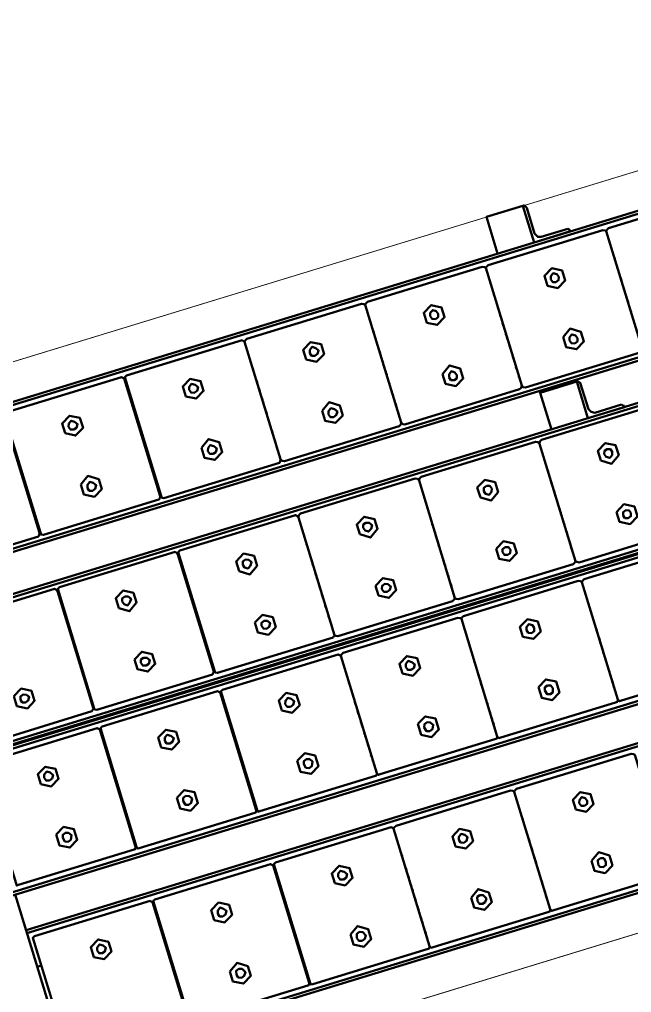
# Model space of a CAD drawing. Header units: inches. Extents: x 543393 to 2689207, y 1841861 to 9121372.
# Drawn here: x 547517.92 to 547518.721, y 1841968.599 to 1841969.873 of the extents above; entities that cross this region are included whole.
import ezdxf

# ---------------------------------------------------------------- set-up
doc = ezdxf.new("R2010")
doc.units = ezdxf.units.IN
doc.header["$MEASUREMENT"] = 0
doc.layers.add('Kich thuoc', color=8, linetype='Continuous', lineweight=18)

# ---------------------------------------------------------------- blocks, each defined once
blk = doc.blocks.new('Dan AC 220')
at = {"lineweight": 50}
for points in [[(103.2, 622.1), (28.8, 622.1), (28.8, 626.2), (28.8, 661.3), (28.8, 668.1), (3788, 668.1), (3788, 672.2), (3788, 958.9), (3737.9, 958.9), (3737.9, 672.2)], [(128.9, 908.9), (3687.9, 908.9)], [(78.9, 904.8), (3737.9, 904.8)], [(3073.7, 881.8), (3073.7, 883.2), (3073.7, 884.5)], [(3073.7, 877.8), (3073.7, 876.4), (3073.7, 877.8), (3073.7, 879.1), (3073.7, 880.5)], [(3238.8, 881.8), (3238.8, 883.2), (3238.8, 884.5)], [(3238.8, 877.8), (3238.8, 876.4), (3238.8, 877.8), (3238.8, 879.1), (3238.8, 880.5)], [(3403.8, 883.2), (3402.4, 883.2)], [(3403.8, 881.8), (3402.4, 881.8)], [(3073.7, 869.7), (3073.7, 871), (3073.7, 872.4)], [(3073.7, 865.6), (3073.7, 867)], [(3238.8, 869.7), (3238.8, 871), (3238.8, 872.4)], [(3238.8, 865.6), (3238.8, 867)], [(3403.8, 879.1), (3402.4, 879.1)], [(3403.8, 877.8), (3402.4, 877.8)], [(3403.8, 871), (3402.4, 871)], [(3403.8, 869.7), (3402.4, 869.7), (3403.8, 869.7)], [(3073.7, 857.5), (3073.7, 856.1), (3073.7, 857.5), (3073.7, 858.8)], [(3238.8, 857.5), (3238.8, 856.1), (3238.8, 857.5), (3238.8, 858.8)], [(3403.8, 865.6), (3402.4, 865.6)], [(3403.8, 861.5), (3402.4, 861.5)], [(3403.8, 861.5), (3402.4, 861.5), (3403.8, 861.5)], [(3403.8, 857.5), (3402.4, 857.5)], [(3568.8, 857.5), (3567.5, 857.5)], [(3073.7, 849.4), (3073.7, 850.7), (3073.7, 852.1)], [(3073.7, 841.3), (3073.7, 842.6)], [(3238.8, 849.4), (3238.8, 850.7), (3238.8, 852.1)], [(3238.8, 841.3), (3238.8, 842.6)], [(3403.8, 850.7), (3402.4, 850.7)], [(3403.8, 849.4), (3402.4, 849.4)], [(3403.8, 841.3), (3402.4, 841.3)], [(3568.8, 850.7), (3567.5, 850.7)], [(3568.8, 849.4), (3567.5, 849.4)], [(3568.8, 841.3), (3567.5, 841.3)], [(3073.7, 835.8), (3073.7, 837.2)], [(3073.7, 827.7), (3073.7, 829.1), (3073.7, 830.4), (3073.7, 831.8), (3073.7, 833.1)], [(3238.8, 835.8), (3238.8, 837.2)], [(3238.8, 827.7), (3238.8, 829.1), (3238.8, 830.4), (3238.8, 831.8), (3238.8, 833.1)], [(3403.8, 835.8), (3402.4, 835.8)], [(3403.8, 831.8), (3402.4, 831.8)], [(3403.8, 830.4), (3402.4, 830.4)], [(3403.8, 829.1), (3402.4, 829.1)], [(3568.8, 835.8), (3567.5, 835.8)], [(3568.8, 831.8), (3567.5, 831.8)], [(3568.8, 830.4), (3567.5, 830.4)], [(3568.8, 829.1), (3567.5, 829.1)], [(3073.7, 823.7), (3073.7, 825), (3073.7, 826.4)], [(3073.7, 816.9), (3073.7, 818.3), (3073.7, 819.6)], [(3238.8, 823.7), (3238.8, 825), (3238.8, 826.4)], [(3238.8, 816.9), (3238.8, 818.3), (3238.8, 819.6)], [(3403.8, 827.7), (3402.4, 827.7)], [(3403.8, 825), (3402.4, 825)], [(3403.8, 823.7), (3402.4, 823.7), (3403.8, 823.7)], [(3403.8, 818.3), (3402.4, 818.3)], [(3403.8, 816.9), (3402.4, 816.9), (3403.8, 816.9)], [(3568.8, 827.7), (3567.5, 827.7)], [(3568.8, 825), (3567.5, 825)], [(3568.8, 823.7), (3567.5, 823.7), (3568.8, 823.7)], [(3568.8, 818.3), (3567.5, 818.3)], [(3568.8, 816.9), (3567.5, 816.9), (3568.8, 816.9)], [(3073.7, 810.1), (3073.7, 811.5), (3073.7, 812.8), (3073.7, 814.2)], [(3238.8, 810.1), (3238.8, 811.5), (3238.8, 812.8), (3238.8, 814.2)], [(3403.8, 812.8), (3402.4, 812.8)], [(3403.8, 811.5), (3402.4, 811.5)], [(3403.8, 810.1), (3402.4, 810.1)], [(3568.8, 812.8), (3567.5, 812.8)], [(3568.8, 811.5), (3567.5, 811.5)], [(3568.8, 810.1), (3567.5, 810.1)], [(3073.7, 798), (3073.7, 799.3), (3073.7, 800.7), (3073.7, 802)], [(3073.7, 788.5), (3073.7, 789.9), (3073.7, 791.2)], [(3238.8, 798), (3238.8, 799.3), (3238.8, 800.7), (3238.8, 802)], [(3238.8, 788.5), (3238.8, 789.9), (3238.8, 791.2)], [(3403.8, 800.7), (3402.4, 800.7)], [(3403.8, 799.3), (3402.4, 799.3)], [(3403.8, 798), (3402.4, 798)], [(3568.8, 800.7), (3567.5, 800.7)], [(3568.8, 799.3), (3567.5, 799.3)], [(3568.8, 798), (3567.5, 798)], [(3403.8, 789.9), (3402.4, 789.9), (3403.8, 789.9)], [(3403.8, 788.5), (3402.4, 788.5)], [(3568.8, 789.9), (3567.5, 789.9), (3568.8, 789.9)], [(3568.8, 788.5), (3567.5, 788.5)], [(3073.7, 770.9), (3073.7, 772.3)], [(3238.8, 770.9), (3238.8, 772.3)], [(3403.8, 770.9), (3402.4, 770.9)], [(3568.8, 770.9), (3567.5, 770.9)], [(3737.9, 770.9), (3732.5, 770.9)], [(3737.9, 724.9), (78.9, 724.9)], [(3737.9, 720.9), (2888.4, 720.9)], [(3788, 672.2), (28.8, 672.2)], [(2908.7, 645.1), (2908.7, 646.5), (2908.7, 647.8)], [(2908.7, 641.1), (2908.7, 639.7), (2908.7, 641.1), (2908.7, 642.4)], [(3073.7, 645.1), (3073.7, 646.5), (3073.7, 647.8)], [(3073.7, 641.1), (3073.7, 639.7), (3073.7, 641.1), (3073.7, 642.4)], [(3238.8, 645.1), (3238.8, 646.5), (3238.8, 647.8)], [(3238.8, 641.1), (3238.8, 639.7), (3238.8, 641.1), (3238.8, 642.4)], [(3403.8, 646.5), (3402.4, 646.5)], [(3403.8, 645.1), (3402.4, 645.1)], [(3403.8, 641.1), (3402.4, 641.1)], [(3403.8, 639.7), (3402.4, 639.7)], [(3403.8, 639.7), (3402.4, 639.7), (3403.8, 639.7)], [(3568.8, 646.5), (3567.5, 646.5)], [(3568.8, 645.1), (3567.5, 645.1)], [(3568.8, 641.1), (3567.5, 641.1)], [(3568.8, 639.7), (3567.5, 639.7)], [(3568.8, 639.7), (3567.5, 639.7), (3568.8, 639.7)], [(2908.7, 632.9), (2908.7, 634.3), (2908.7, 635.6)], [(2908.7, 628.9), (2908.7, 630.2)], [(3073.7, 632.9), (3073.7, 634.3), (3073.7, 635.6)], [(3073.7, 628.9), (3073.7, 630.2)], [(3238.8, 632.9), (3238.8, 634.3), (3238.8, 635.6)], [(3238.8, 628.9), (3238.8, 630.2)], [(3403.8, 634.3), (3402.4, 634.3)], [(3403.8, 632.9), (3402.4, 632.9), (3403.8, 632.9)], [(3403.8, 628.9), (3402.4, 628.9)], [(3403.8, 624.8), (3402.4, 624.8)], [(3403.8, 624.8), (3402.4, 624.8), (3403.8, 624.8)], [(3568.8, 634.3), (3567.5, 634.3)], [(3568.8, 632.9), (3567.5, 632.9), (3568.8, 632.9)], [(3568.8, 628.9), (3567.5, 628.9)], [(3568.8, 624.8), (3567.5, 624.8)], [(3568.8, 624.8), (3567.5, 624.8), (3568.8, 624.8)], [(2908.7, 612.6), (2908.7, 614), (2908.7, 615.4)], [(3073.7, 612.6), (3073.7, 614), (3073.7, 615.4)], [(3238.8, 612.6), (3238.8, 614), (3238.8, 615.4)], [(3403.8, 619.4), (3402.4, 619.4)], [(3403.8, 619.4), (3402.4, 619.4), (3403.8, 619.4)], [(3403.8, 614), (3402.4, 614)], [(3403.8, 612.6), (3402.4, 612.6)], [(3568.8, 619.4), (3567.5, 619.4)], [(3568.8, 619.4), (3567.5, 619.4), (3568.8, 619.4)], [(3568.8, 614), (3567.5, 614)], [(3568.8, 612.6), (3567.5, 612.6)], [(2908.7, 603.2), (2908.7, 604.5)], [(2908.7, 599.1), (2908.7, 600.5)], [(3073.7, 603.2), (3073.7, 604.5)], [(3073.7, 599.1), (3073.7, 600.5)], [(3238.8, 603.2), (3238.8, 604.5)], [(3238.8, 599.1), (3238.8, 600.5)], [(3403.8, 603.2), (3402.4, 603.2)], [(3403.8, 599.1), (3402.4, 599.1)], [(3568.8, 603.2), (3567.5, 603.2)], [(3568.8, 599.1), (3567.5, 599.1)], [(2908.7, 591), (2908.7, 592.4), (2908.7, 593.7), (2908.7, 595.1), (2908.7, 596.4)], [(2908.7, 585.6), (2908.7, 586.9), (2908.7, 588.3), (2908.7, 589.7)], [(3073.7, 591), (3073.7, 592.4), (3073.7, 593.7), (3073.7, 595.1), (3073.7, 596.4)], [(3073.7, 585.6), (3073.7, 586.9), (3073.7, 588.3), (3073.7, 589.7)], [(3238.8, 591), (3238.8, 592.4), (3238.8, 593.7), (3238.8, 595.1), (3238.8, 596.4)], [(3238.8, 585.6), (3238.8, 586.9), (3238.8, 588.3), (3238.8, 589.7)], [(3403.8, 595.1), (3402.4, 595.1)], [(3403.8, 593.7), (3402.4, 593.7)], [(3403.8, 592.4), (3402.4, 592.4)], [(3403.8, 591), (3402.4, 591)], [(3403.8, 588.3), (3402.4, 588.3)], [(3403.8, 586.9), (3402.4, 586.9)], [(3568.8, 595.1), (3567.5, 595.1)], [(3568.8, 593.7), (3567.5, 593.7)], [(3568.8, 592.4), (3567.5, 592.4)], [(3568.8, 591), (3567.5, 591)], [(3568.8, 588.3), (3567.5, 588.3)], [(3568.8, 586.9), (3567.5, 586.9)], [(2908.7, 580.2), (2908.7, 581.5), (2908.7, 582.9)], [(2908.7, 573.4), (2908.7, 574.8), (2908.7, 576.1), (2908.7, 577.5)], [(3073.7, 580.2), (3073.7, 581.5), (3073.7, 582.9)], [(3073.7, 573.4), (3073.7, 574.8), (3073.7, 576.1), (3073.7, 577.5)], [(3238.8, 580.2), (3238.8, 581.5), (3238.8, 582.9)], [(3238.8, 573.4), (3238.8, 574.8), (3238.8, 576.1), (3238.8, 577.5)], [(3403.8, 585.6), (3402.4, 585.6)], [(3403.8, 581.5), (3402.4, 581.5)], [(3403.8, 580.2), (3402.4, 580.2), (3403.8, 580.2)], [(3403.8, 576.1), (3402.4, 576.1)], [(3403.8, 574.8), (3402.4, 574.8)], [(3568.8, 585.6), (3567.5, 585.6)], [(3568.8, 581.5), (3567.5, 581.5)], [(3568.8, 580.2), (3567.5, 580.2), (3568.8, 580.2)], [(3568.8, 576.1), (3567.5, 576.1)], [(3568.8, 574.8), (3567.5, 574.8)], [(2908.7, 561.2), (2908.7, 562.6), (2908.7, 564), (2908.7, 565.3)], [(3073.7, 561.2), (3073.7, 562.6), (3073.7, 564), (3073.7, 565.3)], [(3238.8, 561.2), (3238.8, 562.6), (3238.8, 564), (3238.8, 565.3)], [(3403.8, 573.4), (3402.4, 573.4)], [(3403.8, 564), (3402.4, 564)], [(3403.8, 562.6), (3402.4, 562.6)], [(3403.8, 561.2), (3402.4, 561.2)], [(3568.8, 573.4), (3567.5, 573.4)], [(3568.8, 564), (3567.5, 564)], [(3568.8, 562.6), (3567.5, 562.6)], [(3568.8, 561.2), (3567.5, 561.2)], [(2908.7, 551.8), (2908.7, 553.1), (2908.7, 554.5)], [(3073.7, 551.8), (3073.7, 553.1), (3073.7, 554.5)], [(3238.8, 551.8), (3238.8, 553.1), (3238.8, 554.5)], [(3403.8, 553.1), (3402.4, 553.1), (3403.8, 553.1)], [(3403.8, 551.8), (3402.4, 551.8)], [(3568.8, 553.1), (3567.5, 553.1), (3568.8, 553.1)], [(3568.8, 551.8), (3567.5, 551.8)], [(2908.7, 534.2), (2908.7, 535.5)], [(3073.7, 534.2), (3073.7, 535.5)], [(3238.8, 534.2), (3238.8, 535.5)], [(3788, 488.2), (3788, 485.5), (3788, 484.1), (28.8, 484.1), (28.8, 485.5), (28.8, 488.2), (3788, 488.2), (3788, 495), (3788, 530.1), (3788, 534.2), (3732.5, 534.2)], [(3403.8, 534.2), (3402.4, 534.2)], [(3568.8, 534.2), (3567.5, 534.2)], [(28.8, 478.7), (28.8, 481.4), (28.8, 482.8), (3788, 482.8), (3788, 481.4), (3788, 478.7), (28.8, 478.7), (28.8, 472), (28.8, 435.4), (28.8, 432.7), (103.2, 432.7)], [(2838.4, 482.8), (2838.4, 484.1)], [(2888.4, 482.8), (2888.4, 484.1)], [(2908.7, 454.4), (2908.7, 455.7), (2908.7, 457.1)], [(2908.7, 449), (2908.7, 450.3), (2908.7, 451.7), (2908.7, 453)], [(2908.7, 442.2), (2908.7, 443.6), (2908.7, 444.9), (2908.7, 446.3)], [(3073.7, 454.4), (3073.7, 455.7), (3073.7, 457.1)], [(3073.7, 449), (3073.7, 450.3), (3073.7, 451.7), (3073.7, 453)], [(3073.7, 442.2), (3073.7, 443.6), (3073.7, 444.9), (3073.7, 446.3)], [(3238.8, 454.4), (3238.8, 455.7), (3238.8, 457.1)], [(3238.8, 449), (3238.8, 450.3), (3238.8, 451.7), (3238.8, 453)], [(3238.8, 442.2), (3238.8, 443.6), (3238.8, 444.9), (3238.8, 446.3)], [(3403.8, 455.7), (3402.4, 455.7)], [(3403.8, 454.4), (3402.4, 454.4)], [(3403.8, 451.7), (3402.4, 451.7)], [(3403.8, 450.3), (3402.4, 450.3), (3403.8, 450.3)], [(3403.8, 449), (3402.4, 449)], [(3568.8, 455.7), (3567.5, 455.7)], [(3568.8, 454.4), (3567.5, 454.4)], [(3568.8, 451.7), (3567.5, 451.7)], [(3568.8, 450.3), (3567.5, 450.3), (3568.8, 450.3)], [(3568.8, 449), (3567.5, 449)], [(2908.7, 438.2), (2908.7, 439.5)], [(3073.7, 438.2), (3073.7, 439.5)], [(3238.8, 438.2), (3238.8, 439.5)], [(3403.8, 444.9), (3402.4, 444.9)], [(3403.8, 443.6), (3402.4, 443.6)], [(3403.8, 442.2), (3402.4, 442.2)], [(3403.8, 438.2), (3402.4, 438.2)], [(3403.8, 434.1), (3402.4, 434.1)], [(3403.8, 434.1), (3402.4, 434.1), (3403.8, 434.1)], [(3568.8, 444.9), (3567.5, 444.9)], [(3568.8, 443.6), (3567.5, 443.6)], [(3568.8, 442.2), (3567.5, 442.2)], [(3568.8, 438.2), (3567.5, 438.2)], [(3568.8, 434.1), (3567.5, 434.1)], [(3568.8, 434.1), (3567.5, 434.1), (3568.8, 434.1)], [(2908.7, 428.7), (2908.7, 430), (2908.7, 431.4)], [(3073.7, 428.7), (3073.7, 430), (3073.7, 431.4)], [(3238.8, 428.7), (3238.8, 430), (3238.8, 431.4)], [(3403.8, 430), (3402.4, 430), (3403.8, 430)], [(3403.8, 428.7), (3402.4, 428.7)], [(3568.8, 430), (3567.5, 430), (3568.8, 430)], [(3568.8, 428.7), (3567.5, 428.7)], [(2908.7, 416.5), (2908.7, 417.9), (2908.7, 419.2)], [(2908.7, 413.8), (2908.7, 415.2)], [(2908.7, 409.7), (2908.7, 411.1)], [(3073.7, 416.5), (3073.7, 417.9), (3073.7, 419.2)], [(3073.7, 413.8), (3073.7, 415.2)], [(3073.7, 409.7), (3073.7, 411.1)], [(3238.8, 416.5), (3238.8, 417.9), (3238.8, 419.2)], [(3238.8, 413.8), (3238.8, 415.2)], [(3238.8, 409.7), (3238.8, 411.1)], [(3403.8, 417.9), (3402.4, 417.9)], [(3403.8, 416.5), (3402.4, 416.5)], [(3403.8, 413.8), (3402.4, 413.8)], [(3403.8, 409.7), (3402.4, 409.7)], [(3568.8, 417.9), (3567.5, 417.9)], [(3568.8, 416.5), (3567.5, 416.5)], [(3568.8, 413.8), (3567.5, 413.8)], [(3568.8, 409.7), (3567.5, 409.7)], [(2908.7, 401.6), (2908.7, 403), (2908.7, 404.3), (2908.7, 405.7)], [(2908.7, 403), (2908.7, 404.3)], [(2908.7, 396.2), (2908.7, 397.6), (2908.7, 398.9)], [(3073.7, 401.6), (3073.7, 403), (3073.7, 404.3), (3073.7, 405.7)], [(3073.7, 403), (3073.7, 404.3)], [(3073.7, 396.2), (3073.7, 397.6), (3073.7, 398.9)], [(3238.8, 401.6), (3238.8, 403), (3238.8, 404.3), (3238.8, 405.7)], [(3238.8, 403), (3238.8, 404.3)], [(3238.8, 396.2), (3238.8, 397.6), (3238.8, 398.9)], [(3403.8, 404.3), (3402.4, 404.3)], [(3403.8, 401.6), (3402.4, 401.6)], [(3403.8, 397.6), (3402.4, 397.6)], [(3403.8, 396.2), (3402.4, 396.2), (3403.8, 396.2)], [(3568.8, 404.3), (3567.5, 404.3)], [(3568.8, 401.6), (3567.5, 401.6)], [(3568.8, 397.6), (3567.5, 397.6)], [(3568.8, 396.2), (3567.5, 396.2), (3568.8, 396.2)], [(2908.7, 389.5), (2908.7, 390.8), (2908.7, 392.2), (2908.7, 393.5)], [(2908.7, 384), (2908.7, 385.4), (2908.7, 386.7)], [(3073.7, 389.5), (3073.7, 390.8), (3073.7, 392.2), (3073.7, 393.5)], [(3073.7, 384), (3073.7, 385.4), (3073.7, 386.7)], [(3238.8, 389.5), (3238.8, 390.8), (3238.8, 392.2), (3238.8, 393.5)], [(3238.8, 384), (3238.8, 385.4), (3238.8, 386.7)], [(3403.8, 392.2), (3402.4, 392.2)], [(3403.8, 390.8), (3402.4, 390.8)], [(3403.8, 389.5), (3402.4, 389.5)], [(3403.8, 385.4), (3402.4, 385.4)], [(3403.8, 384), (3402.4, 384), (3403.8, 384)], [(3568.8, 392.2), (3567.5, 392.2)], [(3568.8, 390.8), (3567.5, 390.8)], [(3568.8, 389.5), (3567.5, 389.5)], [(3568.8, 385.4), (3567.5, 385.4)], [(3568.8, 384), (3567.5, 384), (3568.8, 384)], [(2908.7, 378.6), (2908.7, 380), (2908.7, 381.3)], [(2908.7, 371.9), (2908.7, 373.2), (2908.7, 374.6)], [(3073.7, 378.6), (3073.7, 380), (3073.7, 381.3)], [(3073.7, 371.9), (3073.7, 373.2), (3073.7, 374.6)], [(3238.8, 378.6), (3238.8, 380), (3238.8, 381.3)], [(3238.8, 371.9), (3238.8, 373.2), (3238.8, 374.6)], [(3403.8, 380), (3402.4, 380)], [(3403.8, 378.6), (3402.4, 378.6)], [(3403.8, 373.2), (3402.4, 373.2)], [(3403.8, 371.9), (3402.4, 371.9), (3403.8, 371.9)], [(3568.8, 380), (3567.5, 380)], [(3568.8, 378.6), (3567.5, 378.6)], [(3568.8, 373.2), (3567.5, 373.2)], [(3568.8, 371.9), (3567.5, 371.9), (3568.8, 371.9)], [(2908.7, 366.5), (2908.7, 367.8), (2908.7, 369.2)], [(2908.7, 361), (2908.7, 362.4), (2908.7, 363.8)], [(3073.7, 366.5), (3073.7, 367.8), (3073.7, 369.2)], [(3073.7, 361), (3073.7, 362.4), (3073.7, 363.8)], [(3238.8, 366.5), (3238.8, 367.8), (3238.8, 369.2)], [(3238.8, 361), (3238.8, 362.4), (3238.8, 363.8)], [(3403.8, 367.8), (3402.4, 367.8)], [(3403.8, 366.5), (3402.4, 366.5)], [(3403.8, 362.4), (3402.4, 362.4), (3403.8, 362.4)], [(3403.8, 361), (3402.4, 361)], [(3568.8, 367.8), (3567.5, 367.8)], [(3568.8, 366.5), (3567.5, 366.5)], [(3568.8, 362.4), (3567.5, 362.4), (3568.8, 362.4)], [(3568.8, 361), (3567.5, 361)], [(3732.5, 344.8), (3788, 344.8), (3788, 340.8), (3788, 305.6), (3788, 298.8), (28.8, 298.8), (28.8, 294.8), (28.8, 3.9), (78.9, 3.9), (78.9, 294.8)], [(2908.7, 344.8), (2908.7, 346.2)], [(3073.7, 344.8), (3073.7, 346.2)], [(3238.8, 344.8), (3238.8, 346.2)], [(3403.8, 344.8), (3402.4, 344.8)], [(3568.8, 344.8), (3567.5, 344.8)], [(28.8, 294.8), (3788, 294.8)], [(2888.4, 244.7), (2888.4, 294.8)], [(2888.4, 242), (2888.4, 244.7), (2838.4, 244.7), (2838.4, 242)], [(78.9, 242), (3737.9, 242)], [(78.9, 238), (3737.9, 238)], [(2908.7, 215), (2908.7, 216.3), (2908.7, 217.7)], [(3073.7, 215), (3073.7, 216.3), (3073.7, 217.7)], [(3238.8, 215), (3238.8, 216.3), (3238.8, 217.7)], [(2908.7, 210.9), (2908.7, 209.5), (2908.7, 210.9), (2908.7, 212.3), (2908.7, 213.6)], [(2908.7, 202.8), (2908.7, 204.1), (2908.7, 205.5)], [(3073.7, 210.9), (3073.7, 209.5), (3073.7, 210.9), (3073.7, 212.3), (3073.7, 213.6)], [(3073.7, 202.8), (3073.7, 204.1), (3073.7, 205.5)], [(3238.8, 210.9), (3238.8, 209.5), (3238.8, 210.9), (3238.8, 212.3), (3238.8, 213.6)], [(3238.8, 202.8), (3238.8, 204.1), (3238.8, 205.5)], [(3403.8, 216.3), (3402.4, 216.3)], [(3403.8, 215), (3402.4, 215)], [(3403.8, 212.3), (3402.4, 212.3)], [(3403.8, 210.9), (3402.4, 210.9)], [(3403.8, 204.1), (3402.4, 204.1)], [(3568.8, 216.3), (3567.5, 216.3)], [(3568.8, 215), (3567.5, 215)], [(3568.8, 212.3), (3567.5, 212.3)], [(3568.8, 210.9), (3567.5, 210.9)], [(3568.8, 204.1), (3567.5, 204.1)], [(2908.7, 198.7), (2908.7, 200.1)], [(2908.7, 189.3), (2908.7, 190.6), (2908.7, 192)], [(3073.7, 198.7), (3073.7, 200.1)], [(3073.7, 189.3), (3073.7, 190.6), (3073.7, 192)], [(3238.8, 198.7), (3238.8, 200.1)], [(3238.8, 189.3), (3238.8, 190.6), (3238.8, 192)], [(3403.8, 202.8), (3402.4, 202.8), (3403.8, 202.8)], [(3403.8, 198.7), (3402.4, 198.7)], [(3403.8, 194.7), (3402.4, 194.7)], [(3403.8, 194.7), (3402.4, 194.7), (3403.8, 194.7)], [(3568.8, 202.8), (3567.5, 202.8), (3568.8, 202.8)], [(3568.8, 198.7), (3567.5, 198.7)], [(3568.8, 194.7), (3567.5, 194.7)], [(3568.8, 194.7), (3567.5, 194.7), (3568.8, 194.7)], [(2908.7, 182.5), (2908.7, 183.8), (2908.7, 185.2)], [(3073.7, 182.5), (3073.7, 183.8), (3073.7, 185.2)], [(3238.8, 182.5), (3238.8, 183.8), (3238.8, 185.2)], [(3403.8, 190.6), (3402.4, 190.6), (3403.8, 190.6)], [(3403.8, 189.3), (3402.4, 189.3)], [(3403.8, 183.8), (3402.4, 183.8)], [(3403.8, 182.5), (3402.4, 182.5)], [(3568.8, 190.6), (3567.5, 190.6), (3568.8, 190.6)], [(3568.8, 189.3), (3567.5, 189.3)], [(3568.8, 183.8), (3567.5, 183.8)], [(3568.8, 182.5), (3567.5, 182.5)], [(2743.7, 174.4), (2743.7, 175.7)], [(2743.7, 169), (2743.7, 170.3)], [(2743.7, 162.2), (2743.7, 163.6), (2743.7, 164.9), (2743.7, 166.3)], [(2908.7, 174.4), (2908.7, 175.7)], [(2908.7, 169), (2908.7, 170.3)], [(2908.7, 162.2), (2908.7, 163.6), (2908.7, 164.9), (2908.7, 166.3)], [(3073.7, 174.4), (3073.7, 175.7)], [(3073.7, 169), (3073.7, 170.3)], [(3073.7, 162.2), (3073.7, 163.6), (3073.7, 164.9), (3073.7, 166.3)], [(3238.8, 174.4), (3238.8, 175.7)], [(3238.8, 169), (3238.8, 170.3)], [(3238.8, 162.2), (3238.8, 163.6), (3238.8, 164.9), (3238.8, 166.3)], [(3403.8, 174.4), (3402.4, 174.4)], [(3403.8, 169), (3402.4, 169)], [(3568.8, 174.4), (3567.5, 174.4)], [(3568.8, 169), (3567.5, 169)], [(2743.7, 156.8), (2743.7, 158.1), (2743.7, 159.5)], [(2743.7, 152.7), (2743.7, 154.1)], [(2908.7, 156.8), (2908.7, 158.1), (2908.7, 159.5)], [(2908.7, 152.7), (2908.7, 154.1)], [(3073.7, 156.8), (3073.7, 158.1), (3073.7, 159.5)], [(3073.7, 152.7), (3073.7, 154.1)], [(3238.8, 156.8), (3238.8, 158.1), (3238.8, 159.5)], [(3238.8, 152.7), (3238.8, 154.1)], [(3403.8, 164.9), (3402.4, 164.9)], [(3403.8, 163.6), (3402.4, 163.6)], [(3403.8, 162.2), (3402.4, 162.2), (3403.8, 162.2)], [(3403.8, 158.1), (3402.4, 158.1)], [(3403.8, 156.8), (3402.4, 156.8), (3403.8, 156.8)], [(3568.8, 164.9), (3567.5, 164.9)], [(3568.8, 163.6), (3567.5, 163.6)], [(3568.8, 162.2), (3567.5, 162.2), (3568.8, 162.2)], [(3568.8, 158.1), (3567.5, 158.1)], [(3568.8, 156.8), (3567.5, 156.8), (3568.8, 156.8)], [(2743.7, 150), (2743.7, 151.4)], [(2743.7, 143.3), (2743.7, 144.6), (2743.7, 146), (2743.7, 147.3)], [(2908.7, 150), (2908.7, 151.4)], [(2908.7, 143.3), (2908.7, 144.6), (2908.7, 146), (2908.7, 147.3)], [(3073.7, 150), (3073.7, 151.4)], [(3073.7, 143.3), (3073.7, 144.6), (3073.7, 146), (3073.7, 147.3)], [(3238.8, 150), (3238.8, 151.4)], [(3238.8, 143.3), (3238.8, 144.6), (3238.8, 146), (3238.8, 147.3)], [(3403.8, 152.7), (3402.4, 152.7)], [(3403.8, 150), (3402.4, 150), (3403.8, 150)], [(3403.8, 146), (3402.4, 146)], [(3403.8, 144.6), (3402.4, 144.6)], [(3403.8, 143.3), (3402.4, 143.3)], [(3568.8, 152.7), (3567.5, 152.7)], [(3568.8, 150), (3567.5, 150), (3568.8, 150)], [(3568.8, 146), (3567.5, 146)], [(3568.8, 144.6), (3567.5, 144.6)], [(3568.8, 143.3), (3567.5, 143.3)], [(2743.7, 131.1), (2743.7, 132.4), (2743.7, 133.8), (2743.7, 135.1)], [(2908.7, 131.1), (2908.7, 132.4), (2908.7, 133.8), (2908.7, 135.1)], [(3073.7, 131.1), (3073.7, 132.4), (3073.7, 133.8), (3073.7, 135.1)], [(3238.8, 131.1), (3238.8, 132.4), (3238.8, 133.8), (3238.8, 135.1)], [(3403.8, 133.8), (3402.4, 133.8)], [(3403.8, 132.4), (3402.4, 132.4)], [(3403.8, 131.1), (3402.4, 131.1)], [(2743.7, 121.6), (2743.7, 123), (2743.7, 124.3)], [(2908.7, 121.6), (2908.7, 123), (2908.7, 124.3)], [(3073.7, 121.6), (3073.7, 123), (3073.7, 124.3)], [(3238.8, 121.6), (3238.8, 123), (3238.8, 124.3)], [(3403.8, 123), (3402.4, 123), (3403.8, 123)], [(3403.8, 121.6), (3402.4, 121.6)], [(2743.7, 104), (2743.7, 105.4)], [(2908.7, 104), (2908.7, 105.4)], [(3073.7, 104), (3073.7, 105.4)], [(3238.8, 104), (3238.8, 105.4)], [(3403.8, 104), (3402.4, 104)], [(3737.9, 58), (78.9, 58)], [(3687.9, 54), (128.9, 54)], [(2838.4, 3.9), (2888.4, 3.9), (2888.4, 54)]]:
    blk.add_lwpolyline(points, dxfattribs=at)
for points in [[(28.8, 958.9), (3788, 958.9), (3788, 3.9), (28.8, 3.9)], [(28.8, 3.9), (3788.8, 3.9), (3788.8, 958.9), (28.8, 958.9)]]:
    blk.add_lwpolyline(points, close=True)
for points in [[(3073.7, 895.4), (3072.4, 898.1), (3069.7, 898.1), (2912.8, 898.1), (2910.1, 898.1), (2908.7, 895.4), (2908.7, 734.4), (2910.1, 733), (2912.8, 731.7), (3069.7, 731.7), (3072.4, 733), (3073.7, 734.4)], [(3238.8, 895.4), (3237.4, 898.1), (3234.7, 898.1), (3077.8, 898.1), (3075.1, 898.1), (3073.7, 895.4), (3073.7, 734.4), (3075.1, 733), (3077.8, 731.7), (3234.7, 731.7), (3237.4, 733), (3238.8, 734.4)], [(3402.4, 895.4), (3402.4, 898.1), (3399.7, 898.1), (3241.5, 898.1), (3240.1, 898.1), (3238.8, 895.4), (3238.8, 734.4), (3240.1, 733), (3241.5, 731.7), (3399.7, 731.7), (3402.4, 733)], [(3567.5, 895.4), (3567.5, 898.1), (3564.8, 898.1), (3406.5, 898.1), (3405.1, 898.1), (3403.8, 895.4), (3403.8, 734.4), (3405.1, 733), (3406.5, 731.7), (3564.8, 731.7), (3567.5, 733)], [(3732.5, 895.4), (3732.5, 898.1), (3729.8, 898.1), (3571.5, 898.1), (3570.2, 898.1), (3568.8, 895.4), (3568.8, 734.4), (3570.2, 733), (3571.5, 731.7), (3729.8, 731.7), (3732.5, 733)], [(3003.4, 850.7), (3003.4, 864.2), (2991.2, 871), (2979.1, 864.2), (2979.1, 850.7), (2991.2, 842.6)], [(3168.4, 850.7), (3168.4, 864.2), (3156.3, 871), (3144.1, 864.2), (3144.1, 850.7), (3156.3, 842.6)], [(3333.5, 850.7), (3333.5, 864.2), (3321.3, 871), (3309.1, 864.2), (3309.1, 850.7), (3321.3, 842.6)], [(3402.4, 876.4), (3403.8, 876.4)], [(3498.5, 850.7), (3498.5, 864.2), (3486.3, 871), (3474.1, 864.2), (3474.1, 850.7), (3486.3, 842.6)], [(2996.6, 857.5), (2995.3, 861.5), (2991.2, 862.9), (2987.2, 861.5), (2985.8, 857.5), (2987.2, 852.1), (2991.2, 850.7), (2995.3, 852.1)], [(3073.7, 862.9), (3073.7, 861.5)], [(3161.7, 857.5), (3160.3, 861.5), (3156.3, 862.9), (3152.2, 861.5), (3149.5, 857.5), (3152.2, 852.1), (3156.3, 850.7), (3160.3, 852.1)], [(3238.8, 862.9), (3238.8, 861.5)], [(3326.7, 857.5), (3325.3, 861.5), (3321.3, 862.9), (3317.2, 861.5), (3314.5, 857.5), (3317.2, 852.1), (3321.3, 850.7), (3325.3, 852.1)], [(3402.4, 856.1), (3403.8, 856.1)], [(3491.7, 857.5), (3490.4, 861.5), (3486.3, 862.9), (3482.3, 861.5), (3479.5, 857.5), (3482.3, 852.1), (3486.3, 850.7), (3490.4, 852.1)], [(3567.5, 856.1), (3568.8, 856.1)], [(3073.7, 845.3), (3073.7, 844)], [(3238.8, 845.3), (3238.8, 844)], [(3402.4, 844), (3403.8, 844)], [(3567.5, 844), (3568.8, 844)], [(3073.7, 807.4), (3073.7, 806.1)], [(3238.8, 807.4), (3238.8, 806.1)], [(3402.4, 806.1), (3403.8, 806.1)], [(3567.5, 806.1), (3568.8, 806.1)], [(3073.7, 795.3), (3073.7, 793.9)], [(3238.8, 795.3), (3238.8, 793.9)], [(3402.4, 793.9), (3403.8, 793.9)], [(3567.5, 793.9), (3568.8, 793.9)], [(3003.4, 780.4), (3003.4, 766.9), (2991.2, 760.1), (2979.1, 766.9), (2979.1, 780.4), (2991.2, 787.1)], [(2996.6, 773.6), (2995.3, 777.7), (2991.2, 779), (2987.2, 777.7), (2985.8, 773.6), (2987.2, 769.6), (2991.2, 766.9), (2995.3, 769.6)], [(3168.4, 780.4), (3168.4, 766.9), (3156.3, 760.1), (3144.1, 766.9), (3144.1, 780.4), (3156.3, 787.1)], [(3161.7, 773.6), (3160.3, 777.7), (3156.3, 779), (3152.2, 777.7), (3149.5, 773.6), (3152.2, 769.6), (3156.3, 766.9), (3160.3, 769.6)], [(3333.5, 780.4), (3333.5, 766.9), (3321.3, 760.1), (3309.1, 766.9), (3309.1, 780.4), (3321.3, 787.1)], [(3326.7, 773.6), (3325.3, 777.7), (3321.3, 779), (3317.2, 777.7), (3314.5, 773.6), (3317.2, 769.6), (3321.3, 766.9), (3325.3, 769.6)], [(3498.5, 780.4), (3498.5, 766.9), (3486.3, 760.1), (3474.1, 766.9), (3474.1, 780.4), (3486.3, 787.1)], [(3491.7, 773.6), (3490.4, 777.7), (3486.3, 779), (3482.3, 777.7), (3479.5, 773.6), (3482.3, 769.6), (3486.3, 766.9), (3490.4, 769.6)], [(3663.5, 780.4), (3663.5, 766.9), (3651.3, 760.1), (3639.2, 766.9), (3639.2, 780.4), (3651.3, 787.1)], [(3656.7, 773.6), (3655.4, 777.7), (3651.3, 779), (3647.3, 777.7), (3644.6, 773.6), (3647.3, 769.6), (3651.3, 766.9), (3655.4, 769.6)], [(2908.7, 658.6), (2907.4, 661.3), (2904.7, 661.3), (2747.7, 661.3), (2745, 661.3), (2743.7, 658.6), (2743.7, 497.7), (2745, 496.3), (2747.7, 495), (2904.7, 495), (2907.4, 496.3), (2908.7, 497.7)], [(3073.7, 658.6), (3072.4, 661.3), (3069.7, 661.3), (2912.8, 661.3), (2910.1, 661.3), (2908.7, 658.6), (2908.7, 497.7), (2910.1, 496.3), (2912.8, 495), (3069.7, 495), (3072.4, 496.3), (3073.7, 497.7)], [(3238.8, 658.6), (3237.4, 661.3), (3234.7, 661.3), (3077.8, 661.3), (3075.1, 661.3), (3073.7, 658.6), (3073.7, 497.7), (3075.1, 496.3), (3077.8, 495), (3234.7, 495), (3237.4, 496.3), (3238.8, 497.7)], [(3402.4, 658.6), (3402.4, 661.3), (3399.7, 661.3), (3241.5, 661.3), (3240.1, 661.3), (3238.8, 658.6), (3238.8, 497.7), (3240.1, 496.3), (3241.5, 495), (3399.7, 495), (3402.4, 496.3)], [(3567.5, 658.6), (3567.5, 661.3), (3564.8, 661.3), (3406.5, 661.3), (3405.1, 661.3), (3403.8, 658.6), (3403.8, 497.7), (3405.1, 496.3), (3406.5, 495), (3564.8, 495), (3567.5, 496.3)], [(3732.5, 658.6), (3732.5, 661.3), (3729.8, 661.3), (3571.5, 661.3), (3570.2, 661.3), (3568.8, 658.6), (3568.8, 497.7), (3570.2, 496.3), (3571.5, 495), (3729.8, 495), (3732.5, 496.3)], [(2908.7, 626.2), (2908.7, 624.8)], [(3003.4, 612.6), (3003.4, 627.5), (2991.2, 634.3), (2979.1, 627.5), (2979.1, 612.6), (2991.2, 605.9)], [(2996.6, 619.4), (2995.3, 624.8), (2991.2, 626.2), (2987.2, 624.8), (2985.8, 619.4), (2987.2, 615.4), (2991.2, 614), (2995.3, 615.4)], [(3073.7, 626.2), (3073.7, 624.8)], [(3168.4, 612.6), (3168.4, 627.5), (3156.3, 634.3), (3144.1, 627.5), (3144.1, 612.6), (3156.3, 605.9)], [(3161.7, 619.4), (3160.3, 624.8), (3156.3, 626.2), (3152.2, 624.8), (3149.5, 619.4), (3152.2, 615.4), (3156.3, 614), (3160.3, 615.4)], [(3238.8, 626.2), (3238.8, 624.8)], [(3333.5, 612.6), (3333.5, 627.5), (3321.3, 634.3), (3309.1, 627.5), (3309.1, 612.6), (3321.3, 605.9)], [(3326.7, 619.4), (3325.3, 624.8), (3321.3, 626.2), (3317.2, 624.8), (3314.5, 619.4), (3317.2, 615.4), (3321.3, 614), (3325.3, 615.4)], [(3498.5, 612.6), (3498.5, 627.5), (3486.3, 634.3), (3474.1, 627.5), (3474.1, 612.6), (3486.3, 605.9)], [(3491.7, 619.4), (3490.4, 624.8), (3486.3, 626.2), (3482.3, 624.8), (3479.5, 619.4), (3482.3, 615.4), (3486.3, 614), (3490.4, 615.4)], [(3663.5, 612.6), (3663.5, 627.5), (3651.3, 634.3), (3639.2, 627.5), (3639.2, 612.6), (3651.3, 605.9)], [(3656.7, 619.4), (3655.4, 624.8), (3651.3, 626.2), (3647.3, 624.8), (3644.6, 619.4), (3647.3, 615.4), (3651.3, 614), (3655.4, 615.4)], [(2908.7, 620.8), (2908.7, 619.4)], [(3073.7, 620.8), (3073.7, 619.4)], [(3238.8, 620.8), (3238.8, 619.4)], [(2908.7, 608.6), (2908.7, 607.2)], [(3073.7, 608.6), (3073.7, 607.2)], [(3238.8, 608.6), (3238.8, 607.2)], [(3402.4, 607.2), (3403.8, 607.2)], [(3567.5, 607.2), (3568.8, 607.2)], [(2908.7, 570.7), (2908.7, 569.4)], [(3073.7, 570.7), (3073.7, 569.4)], [(3238.8, 570.7), (3238.8, 569.4)], [(3402.4, 569.4), (3403.8, 569.4)], [(3567.5, 569.4), (3568.8, 569.4)], [(2908.7, 558.5), (2908.7, 557.2)], [(3003.4, 543.7), (3003.4, 530.1), (2991.2, 523.4), (2979.1, 530.1), (2979.1, 543.7), (2991.2, 550.4)], [(3073.7, 558.5), (3073.7, 557.2)], [(3168.4, 543.7), (3168.4, 530.1), (3156.3, 523.4), (3144.1, 530.1), (3144.1, 543.7), (3156.3, 550.4)], [(3238.8, 558.5), (3238.8, 557.2)], [(3333.5, 543.7), (3333.5, 530.1), (3321.3, 523.4), (3309.1, 530.1), (3309.1, 543.7), (3321.3, 550.4)], [(3402.4, 557.2), (3403.8, 557.2)], [(3498.5, 543.7), (3498.5, 530.1), (3486.3, 523.4), (3474.1, 530.1), (3474.1, 543.7), (3486.3, 550.4)], [(3567.5, 557.2), (3568.8, 557.2)], [(3663.5, 543.7), (3663.5, 530.1), (3651.3, 523.4), (3639.2, 530.1), (3639.2, 543.7), (3651.3, 550.4)], [(2996.6, 536.9), (2995.3, 541), (2991.2, 542.3), (2987.2, 541), (2985.8, 536.9), (2987.2, 532.8), (2991.2, 530.1), (2995.3, 532.8)], [(3161.7, 536.9), (3160.3, 541), (3156.3, 542.3), (3152.2, 541), (3149.5, 536.9), (3152.2, 532.8), (3156.3, 530.1), (3160.3, 532.8)], [(3326.7, 536.9), (3325.3, 541), (3321.3, 542.3), (3317.2, 541), (3314.5, 536.9), (3317.2, 532.8), (3321.3, 530.1), (3325.3, 532.8)], [(3491.7, 536.9), (3490.4, 541), (3486.3, 542.3), (3482.3, 541), (3479.5, 536.9), (3482.3, 532.8), (3486.3, 530.1), (3490.4, 532.8)], [(3656.7, 536.9), (3655.4, 541), (3651.3, 542.3), (3647.3, 541), (3644.6, 536.9), (3647.3, 532.8), (3651.3, 530.1), (3655.4, 532.8)], [(2908.7, 469.3), (2907.4, 470.6), (2904.7, 472), (2747.7, 472), (2745, 470.6), (2743.7, 469.3), (2743.7, 308.3), (2745, 305.6), (2747.7, 304.2), (2904.7, 304.2), (2907.4, 305.6), (2908.7, 308.3)], [(3073.7, 469.3), (3072.4, 470.6), (3069.7, 472), (2912.8, 472), (2910.1, 470.6), (2908.7, 469.3), (2908.7, 308.3), (2910.1, 305.6), (2912.8, 304.2), (3069.7, 304.2), (3072.4, 305.6), (3073.7, 308.3)], [(3238.8, 469.3), (3237.4, 470.6), (3234.7, 472), (3077.8, 472), (3075.1, 470.6), (3073.7, 469.3), (3073.7, 308.3), (3075.1, 305.6), (3077.8, 304.2), (3234.7, 304.2), (3237.4, 305.6), (3238.8, 308.3)], [(3402.4, 469.3), (3402.4, 470.6), (3399.7, 472), (3241.5, 472), (3240.1, 470.6), (3238.8, 469.3), (3238.8, 308.3), (3240.1, 305.6), (3241.5, 304.2), (3399.7, 304.2), (3402.4, 305.6)], [(3567.5, 469.3), (3567.5, 470.6), (3564.8, 472), (3406.5, 472), (3405.1, 470.6), (3403.8, 469.3), (3403.8, 308.3), (3405.1, 305.6), (3406.5, 304.2), (3564.8, 304.2), (3567.5, 305.6)], [(3732.5, 469.3), (3732.5, 470.6), (3729.8, 472), (3571.5, 472), (3570.2, 470.6), (3568.8, 469.3), (3568.8, 308.3), (3570.2, 305.6), (3571.5, 304.2), (3729.8, 304.2), (3732.5, 305.6)], [(2838.4, 423.3), (2838.4, 436.8), (2826.2, 443.6), (2814, 436.8), (2814, 423.3), (2826.2, 416.5)], [(2831.6, 430), (2830.3, 434.1), (2826.2, 435.4), (2822.1, 434.1), (2820.8, 430), (2822.1, 426), (2826.2, 424.6), (2830.3, 426)], [(2908.7, 435.4), (2908.7, 434.1)], [(3003.4, 423.3), (3003.4, 436.8), (2991.2, 443.6), (2979.1, 436.8), (2979.1, 423.3), (2991.2, 416.5)], [(2996.6, 430), (2995.3, 434.1), (2991.2, 435.4), (2987.2, 434.1), (2985.8, 430), (2987.2, 426), (2991.2, 424.6), (2995.3, 426)], [(3073.7, 435.4), (3073.7, 434.1)], [(3168.4, 423.3), (3168.4, 436.8), (3156.3, 443.6), (3144.1, 436.8), (3144.1, 423.3), (3156.3, 416.5)], [(3161.7, 430), (3160.3, 434.1), (3156.3, 435.4), (3152.2, 434.1), (3149.5, 430), (3152.2, 426), (3156.3, 424.6), (3160.3, 426)], [(3238.8, 435.4), (3238.8, 434.1)], [(3333.5, 423.3), (3333.5, 436.8), (3321.3, 443.6), (3309.1, 436.8), (3309.1, 423.3), (3321.3, 416.5)], [(3326.7, 430), (3325.3, 434.1), (3321.3, 435.4), (3317.2, 434.1), (3314.5, 430), (3317.2, 426), (3321.3, 424.6), (3325.3, 426)], [(3498.5, 423.3), (3498.5, 436.8), (3486.3, 443.6), (3474.1, 436.8), (3474.1, 423.3), (3486.3, 416.5)], [(3491.7, 430), (3490.4, 434.1), (3486.3, 435.4), (3482.3, 434.1), (3479.5, 430), (3482.3, 426), (3486.3, 424.6), (3490.4, 426)], [(3663.5, 423.3), (3663.5, 436.8), (3651.3, 443.6), (3639.2, 436.8), (3639.2, 423.3), (3651.3, 416.5)], [(3656.7, 430), (3655.4, 434.1), (3651.3, 435.4), (3647.3, 434.1), (3644.6, 430), (3647.3, 426), (3651.3, 424.6), (3655.4, 426)], [(2908.7, 424.6), (2908.7, 423.3)], [(3073.7, 424.6), (3073.7, 423.3)], [(3238.8, 424.6), (3238.8, 423.3)], [(3402.4, 423.3), (3403.8, 423.3)], [(3567.5, 423.3), (3568.8, 423.3)], [(3402.4, 403), (3403.8, 403)], [(3567.5, 403), (3568.8, 403)], [(2838.4, 352.9), (2838.4, 339.4), (2826.2, 332.6), (2814, 339.4), (2814, 352.9), (2826.2, 361)], [(3003.4, 352.9), (3003.4, 339.4), (2991.2, 332.6), (2979.1, 339.4), (2979.1, 352.9), (2991.2, 361)], [(3168.4, 352.9), (3168.4, 339.4), (3156.3, 332.6), (3144.1, 339.4), (3144.1, 352.9), (3156.3, 361)], [(3333.5, 352.9), (3333.5, 339.4), (3321.3, 332.6), (3309.1, 339.4), (3309.1, 352.9), (3321.3, 361)], [(3498.5, 352.9), (3498.5, 339.4), (3486.3, 332.6), (3474.1, 339.4), (3474.1, 352.9), (3486.3, 361)], [(2831.6, 346.2), (2830.3, 350.2), (2826.2, 352.9), (2822.1, 350.2), (2820.8, 346.2), (2822.1, 342.1), (2826.2, 340.8), (2830.3, 342.1)], [(2996.6, 346.2), (2995.3, 350.2), (2991.2, 352.9), (2987.2, 350.2), (2985.8, 346.2), (2987.2, 342.1), (2991.2, 340.8), (2995.3, 342.1)], [(3161.7, 346.2), (3160.3, 350.2), (3156.3, 352.9), (3152.2, 350.2), (3149.5, 346.2), (3152.2, 342.1), (3156.3, 340.8), (3160.3, 342.1)], [(3326.7, 346.2), (3325.3, 350.2), (3321.3, 352.9), (3317.2, 350.2), (3314.5, 346.2), (3317.2, 342.1), (3321.3, 340.8), (3325.3, 342.1)], [(3491.7, 346.2), (3490.4, 350.2), (3486.3, 352.9), (3482.3, 350.2), (3479.5, 346.2), (3482.3, 342.1), (3486.3, 340.8), (3490.4, 342.1)], [(2791, 290.7), (2789.7, 292.1), (2788.3, 293.4), (2788.3, 294.8), (2838.4, 294.8), (2838.4, 244.7), (2837, 244.7), (2835.7, 246.1), (2834.3, 247.4), (2834.3, 283.9), (2831.6, 288), (2827.5, 290.7)], [(2743.7, 228.5), (2742.3, 231.2), (2739.6, 232.5), (2582.7, 232.5), (2580, 231.2), (2578.7, 228.5), (2578.7, 67.5), (2580, 66.2), (2582.7, 64.8), (2739.6, 64.8), (2742.3, 66.2), (2743.7, 67.5)], [(2908.7, 228.5), (2907.4, 231.2), (2904.7, 232.5), (2747.7, 232.5), (2745, 231.2), (2743.7, 228.5), (2743.7, 67.5), (2745, 66.2), (2747.7, 64.8), (2904.7, 64.8), (2907.4, 66.2), (2908.7, 67.5)], [(3073.7, 228.5), (3072.4, 231.2), (3069.7, 232.5), (2912.8, 232.5), (2910.1, 231.2), (2908.7, 228.5), (2908.7, 67.5), (2910.1, 66.2), (2912.8, 64.8), (3069.7, 64.8), (3072.4, 66.2), (3073.7, 67.5)], [(3238.8, 228.5), (3237.4, 231.2), (3234.7, 232.5), (3077.8, 232.5), (3075.1, 231.2), (3073.7, 228.5), (3073.7, 67.5), (3075.1, 66.2), (3077.8, 64.8), (3234.7, 64.8), (3237.4, 66.2), (3238.8, 67.5)], [(3402.4, 228.5), (3402.4, 231.2), (3399.7, 232.5), (3241.5, 232.5), (3240.1, 231.2), (3238.8, 228.5), (3238.8, 67.5), (3240.1, 66.2), (3241.5, 64.8), (3399.7, 64.8), (3402.4, 66.2)], [(3567.5, 228.5), (3567.5, 231.2), (3564.8, 232.5), (3406.5, 232.5), (3405.1, 231.2), (3403.8, 228.5), (3403.8, 67.5), (3405.1, 66.2), (3406.5, 64.8), (3564.8, 64.8), (3567.5, 66.2)], [(3732.5, 228.5), (3732.5, 231.2), (3729.8, 232.5), (3571.5, 232.5), (3570.2, 231.2), (3568.8, 228.5), (3568.8, 67.5), (3570.2, 66.2), (3571.5, 64.8), (3729.8, 64.8), (3732.5, 66.2)], [(2838.4, 183.8), (2838.4, 197.4), (2826.2, 204.1), (2814, 197.4), (2814, 183.8), (2826.2, 175.7)], [(3003.4, 183.8), (3003.4, 197.4), (2991.2, 204.1), (2979.1, 197.4), (2979.1, 183.8), (2991.2, 175.7)], [(3168.4, 183.8), (3168.4, 197.4), (3156.3, 204.1), (3144.1, 197.4), (3144.1, 183.8), (3156.3, 175.7)], [(3333.5, 183.8), (3333.5, 197.4), (3321.3, 204.1), (3309.1, 197.4), (3309.1, 183.8), (3321.3, 175.7)], [(3402.4, 209.5), (3403.8, 209.5)], [(3498.5, 183.8), (3498.5, 197.4), (3486.3, 204.1), (3474.1, 197.4), (3474.1, 183.8), (3486.3, 175.7)], [(3567.5, 209.5), (3568.8, 209.5)], [(2831.6, 190.6), (2830.3, 194.7), (2826.2, 196), (2822.1, 194.7), (2820.8, 190.6), (2822.1, 186.5), (2826.2, 183.8), (2830.3, 186.5)], [(2908.7, 196), (2908.7, 194.7)], [(2996.6, 190.6), (2995.3, 194.7), (2991.2, 196), (2987.2, 194.7), (2985.8, 190.6), (2987.2, 186.5), (2991.2, 183.8), (2995.3, 186.5)], [(3073.7, 196), (3073.7, 194.7)], [(3161.7, 190.6), (3160.3, 194.7), (3156.3, 196), (3152.2, 194.7), (3149.5, 190.6), (3152.2, 186.5), (3156.3, 183.8), (3160.3, 186.5)], [(3238.8, 196), (3238.8, 194.7)], [(3326.7, 190.6), (3325.3, 194.7), (3321.3, 196), (3317.2, 194.7), (3314.5, 190.6), (3317.2, 186.5), (3321.3, 183.8), (3325.3, 186.5)], [(3491.7, 190.6), (3490.4, 194.7), (3486.3, 196), (3482.3, 194.7), (3479.5, 190.6), (3482.3, 186.5), (3486.3, 183.8), (3490.4, 186.5)], [(2743.7, 178.4), (2743.7, 177.1)], [(2908.7, 178.4), (2908.7, 177.1)], [(3073.7, 178.4), (3073.7, 177.1)], [(3238.8, 178.4), (3238.8, 177.1)], [(3402.4, 177.1), (3403.8, 177.1)], [(3567.5, 177.1), (3568.8, 177.1)], [(2743.7, 140.6), (2743.7, 139.2)], [(2908.7, 140.6), (2908.7, 139.2)], [(3073.7, 140.6), (3073.7, 139.2)], [(3238.8, 140.6), (3238.8, 139.2)], [(2743.7, 128.4), (2743.7, 127)], [(2908.7, 128.4), (2908.7, 127)], [(3073.7, 128.4), (3073.7, 127)], [(3238.8, 128.4), (3238.8, 127)], [(3402.4, 139.2), (3403.8, 139.2)], [(3567.5, 139.2), (3568.8, 139.2)], [(2838.4, 113.5), (2838.4, 100), (2826.2, 93.2), (2814, 100), (2814, 113.5), (2826.2, 120.3)], [(3003.4, 113.5), (3003.4, 100), (2991.2, 93.2), (2979.1, 100), (2979.1, 113.5), (2991.2, 120.3)], [(3168.4, 113.5), (3168.4, 100), (3156.3, 93.2), (3144.1, 100), (3144.1, 113.5), (3156.3, 120.3)], [(3333.5, 113.5), (3333.5, 100), (3321.3, 93.2), (3309.1, 100), (3309.1, 113.5), (3321.3, 120.3)], [(3402.4, 127), (3403.8, 127)], [(3498.5, 113.5), (3498.5, 100), (3486.3, 93.2), (3474.1, 100), (3474.1, 113.5), (3486.3, 120.3)], [(2831.6, 106.7), (2830.3, 110.8), (2826.2, 112.2), (2822.1, 110.8), (2820.8, 106.7), (2822.1, 102.7), (2826.2, 100), (2830.3, 102.7)], [(2996.6, 106.7), (2995.3, 110.8), (2991.2, 112.2), (2987.2, 110.8), (2985.8, 106.7), (2987.2, 102.7), (2991.2, 100), (2995.3, 102.7)], [(3161.7, 106.7), (3160.3, 110.8), (3156.3, 112.2), (3152.2, 110.8), (3149.5, 106.7), (3152.2, 102.7), (3156.3, 100), (3160.3, 102.7)], [(3326.7, 106.7), (3325.3, 110.8), (3321.3, 112.2), (3317.2, 110.8), (3314.5, 106.7), (3317.2, 102.7), (3321.3, 100), (3325.3, 102.7)], [(3491.7, 106.7), (3490.4, 110.8), (3486.3, 112.2), (3482.3, 110.8), (3479.5, 106.7), (3482.3, 102.7), (3486.3, 100), (3490.4, 102.7)], [(2791, 49.9), (2789.7, 51.3), (2788.3, 54), (2838.4, 54), (2838.4, 3.9), (2837, 3.9), (2835.7, 5.3), (2834.3, 8), (2834.3, 43.2), (2831.6, 48.6), (2827.5, 49.9)]]:
    blk.add_lwpolyline(points, close=True, dxfattribs=at)
blk = doc.blocks.new('NDK1')
blk.add_blockref('Dan AC 220', (240604.4, 54957.5))

msp = doc.modelspace()

# ---------------------------------------------------------------- block references
at = {"layer": 'Kich thuoc', "xscale": 0.001, "yscale": 0.001, "zscale": 0.001, "rotation": 197.0123114188912}
msp.add_blockref('NDK1', (547735.2883, 1842093.4113), dxfattribs=at)

doc.saveas('drawing.dxf')
